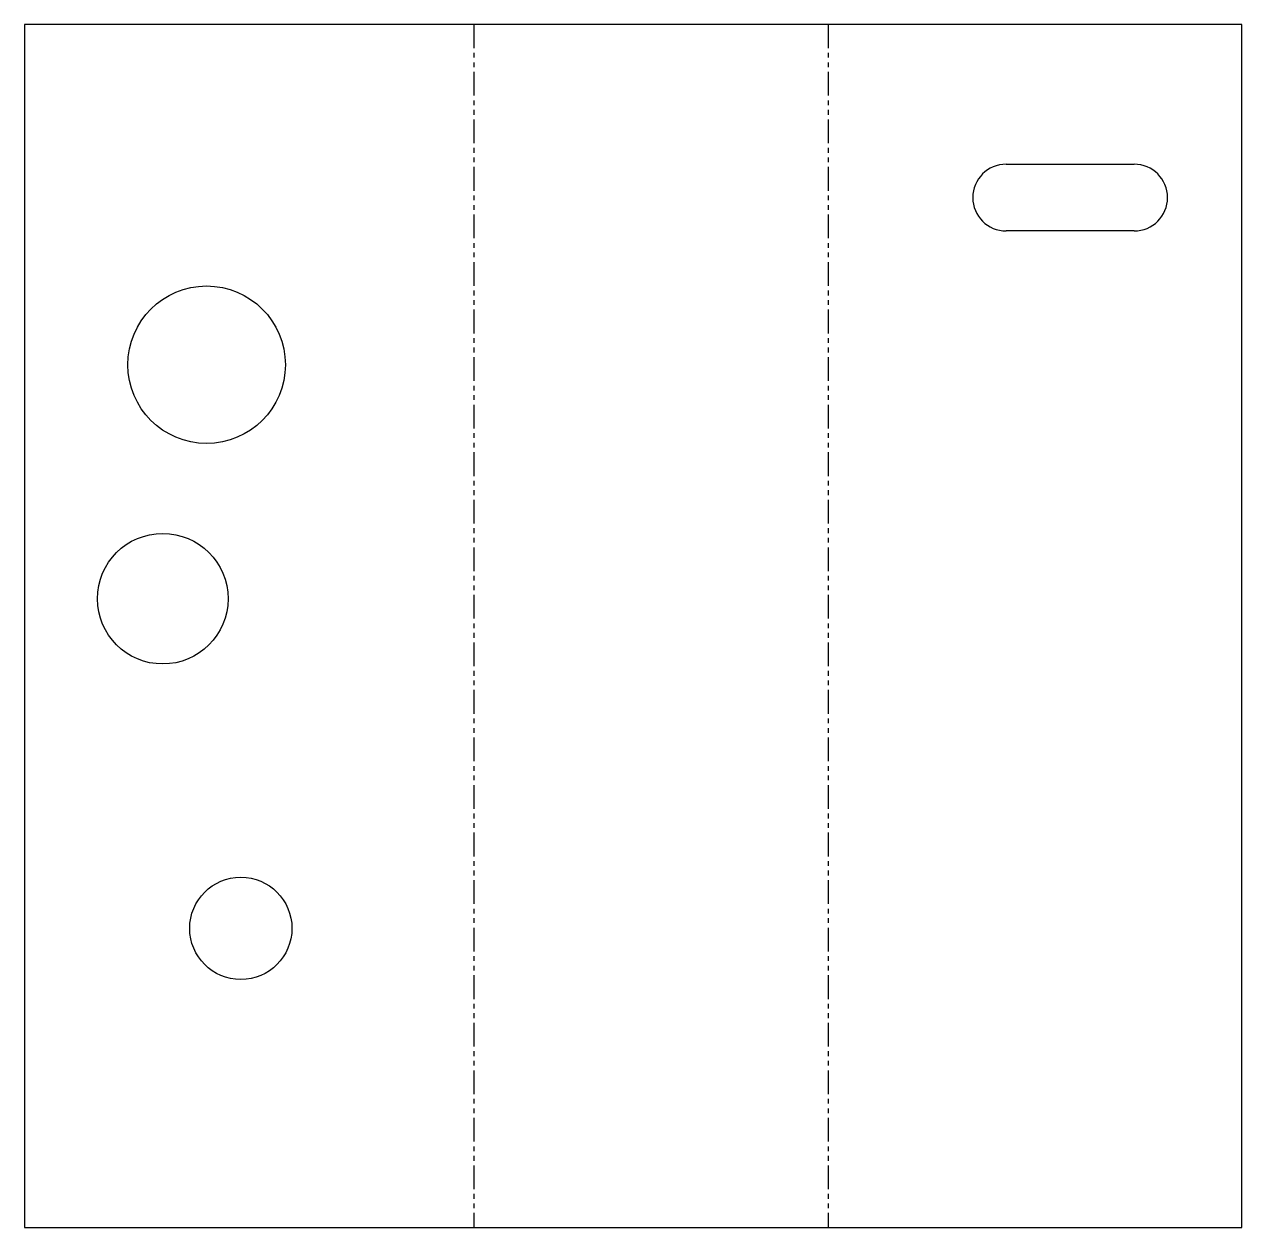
# Model space of a CAD drawing. Header units: millimetres. Extents: x 0 to 163, y 0 to 161.
import ezdxf

# ---------------------------------------------------------------- set-up
doc = ezdxf.new("R2010")
doc.units = ezdxf.units.MM
doc.linetypes.add('PHANTOM', pattern=[6.35, 3.175, -0.635, 0.635, -0.635, 0.635, -0.635])
doc.layers.add('BEND', color=7, linetype='Continuous')
doc.layers.add('CUT', color=7, linetype='Continuous')

msp = doc.modelspace()

# ---------------------------------------------------------------- linework, layer by layer
at = {"layer": 'BEND', "color": 3, "linetype": 'PHANTOM'}
for p, q in [((60.06, 160.71), (60.06, 0)), ((107.37, 160.71), (107.37, 0))]:
    msp.add_line(p, q, dxfattribs=at)
at = {"layer": 'CUT'}
for p, q in [((0, 160.71), (0, 0)), ((162.63, 160.71), (0, 160.71)), ((162.63, 0), (162.63, 160.71)), ((131.16, 142.03), (148.27, 142.03)), ((148.27, 133.11), (131.16, 133.11)), ((0, 0), (162.63, 0))]:
    msp.add_line(p, q, dxfattribs=at)
for centre, radius in [((24.35, 115.25), 10.52), ((18.49, 84), 8.72), ((28.92, 39.97), 6.83)]:
    msp.add_circle(centre, radius, dxfattribs=at)
for centre, start, end in [((131.16, 137.57), 90, -90), ((148.27, 137.57), -90, 90)]:
    msp.add_arc(centre, 4.46, start, end, dxfattribs=at)

doc.saveas('drawing.dxf')
